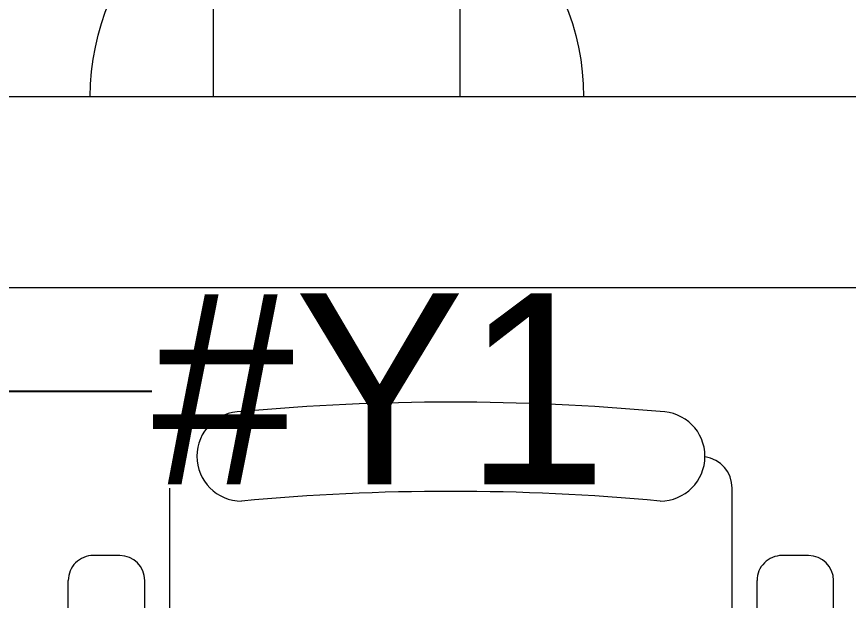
# Model space of a CAD drawing. Header units: metres. Extents: x 75097 to 220695, y -1557923 to -1361206.
# Drawn here: x 124913 to 125566, y -1407476 to -1407018 of the extents above; entities that cross this region are included whole.
import ezdxf
from ezdxf import colors
from ezdxf.entities.mleader import LeaderData, LeaderLine
from ezdxf.math import Vec2, Vec3

# ---------------------------------------------------------------- set-up
doc = ezdxf.new("R2010")
doc.units = ezdxf.units.M
doc.layers.get('0').update_dxf_attribs({"lineweight": 0})
doc.layers.add('A-100 - Copy$0$Medical Equipment and Furniture', color=8, linetype='Continuous', lineweight=0)
doc.layers.add('A-100 - Copy$0$Walls', color=8, linetype='Continuous', lineweight=0)
doc.layers.add('E-POWR', color=7, linetype='Continuous', lineweight=9, true_color=0x4e7e3e)
doc.layers.add('PD-VENT', color=8, linetype='Continuous')
doc.styles.get("Standard").update_dxf_attribs({"font": 'GOTHIC.TTF'})

# ---------------------------------------------------------------- blocks, each defined once
blk = doc.blocks.new('WALL OUTLET')
at = {"layer": 'E-POWR', "extrusion": (9.94399e-05, 4.90741e-07, 1)}
blk.add_line((-193.43, 0.01, 0.02), (193.43, -0.01, -0.02), dxfattribs=at)
blk.add_line((-193.43, 0.01, 0.02), (193.43, -0.01, -0.02), dxfattribs=at)
at = {"layer": 'E-POWR', "extrusion": (9.94399e-05, 4.90741e-07, 1), "elevation": 0}
for points in [[(-96.72, 0.01), (-96.7, 167.52)], [(96.72, -0.01), (96.73, 167.51)]]:
    blk.add_lwpolyline(points, dxfattribs=at)
at = {"layer": 'E-POWR', "extrusion": (9.94399e-05, 4.90741e-07, 1)}
blk.add_arc((0, 0, 0), 193.43, 359.99626, 179.99626, dxfattribs=at)
blk = doc.blocks.new('A-100 - Copy$0$GF21018-P')
for p, q in [((-0.2207, 0.47563), (-0.2207, 0.0675)), ((0.22049, 0.47563), (0.22049, 0.0675)), ((-0.30021, 0.32259), (-0.30021, 0.14)), ((-0.24021, 0.32259), (-0.24021, 0.14)), ((0.24001, 0.32259), (0.24001, 0.14)), ((0.30001, 0.32259), (0.30001, 0.14)), ((-0.2806, 0.12039), (-0.25983, 0.12039)), ((0.25963, 0.12039), (0.2804, 0.12039))]:
    blk.add_line(p, q)
for centre, radius, start, end in [((-0.2806, 0.14), 0.01962, 180, 270), ((-0.25983, 0.14), 0.01962, 270, 360), ((0.25963, 0.14), 0.01962, 180, 270), ((0.2804, 0.14), 0.01962, 270, 0), ((-0.16429, 0.0425), 0.03511, 90, 270), ((0, 1.84674), 1.77674, 264.69456, 275.30527), ((0.16409, 0.0425), 0.03511, 270, 90), ((-0.1957, 0.0675), 0.025, 180, 261.47208), ((0, 1.83136), 1.83136, 264.85322, 275.14698)]:
    blk.add_arc(centre, radius, start, end)
blk = doc.blocks.new('A-100 - Copy')
at = {"layer": 'A-100 - Copy$0$Walls'}
for p, q in [((127076.64, -1407080.62, 0), (124111.65, -1407080.62, 0)), ((126976.64, -1407230.62, 0), (124211.65, -1407230.62, 0))]:
    blk.add_line(p, q, dxfattribs=at)
at = {"layer": 'A-100 - Copy$0$Medical Equipment and Furniture', "extrusion": (-8.17011e-07, 7.77426e-06, 1), "xscale": 1000.000000000005, "yscale": 1000.000000000005, "zscale": 1000.000000000005, "rotation": 179.9985892356893}
blk.add_blockref('A-100 - Copy$0$GF21018-P', (125254.02, -1407320.33, -11.04), dxfattribs=at)

msp = doc.modelspace()

# ---------------------------------------------------------------- block references
at = {"layer": 'PD-VENT', "color": 85, "xscale": -1, "rotation": 359.9816343017128}
msp.add_blockref('WALL OUTLET', (125164.72, -1407080.62, 0), dxfattribs=at)

# ---------------------------------------------------------------- next in the draw order: block references
msp.add_blockref('A-100 - Copy', (0, 0))

# ---------------------------------------------------------------- next in the draw order: leaders
at = {"layer": 'E-POWR'}
ml = msp.add_multileader_mtext('Standard', dxfattribs=at)
ml.set_content('#Y1\\PTO UPP-01', color=256)
ml.set_leader_properties()
ml.build(insert=Vec2(0, 0))
ml.multileader.update_dxf_attribs({"text_right_attachment_type": 6, "dogleg_length": 200, "arrow_head_size": 200})
ctx = ml.context
ctx.base_point, ctx.char_height, ctx.arrow_head_size, ctx.landing_gap_size, ctx.plane_origin = Vec3(125019.59, -1407311.75), 150, 200, 0.09, Vec3(125747.43, -1408898.45)
ctx.right_attachment = 6
notes = []
notes.append((ctx, [(0, (1, 1, 0), (124819.59, -1407311.75), (1, 0), 200, [(0, [(124395.08, -1407647.84)], 0, [])])]))
ctx.mtext.insert, ctx.mtext.flow_direction = Vec3(125019.68, -1407234.86), 5
for ctx, leaders in notes:
    for number, flags, end, landing, length, lines in leaders:
        leader = LeaderData()
        leader.index, (leader.has_last_leader_line, leader.has_dogleg_vector, leader.attachment_direction) = number, flags
        leader.last_leader_point, leader.dogleg_vector, leader.dogleg_length = Vec3(end), Vec3(landing), length
        for number, points, colour, breaks in lines:
            line = LeaderLine()
            line.index, line.vertices, line.color, line.breaks = number, Vec3.list(points), colors.encode_raw_color(colour), breaks
            leader.lines.append(line)
        ctx.leaders.append(leader)

doc.saveas('drawing.dxf')
